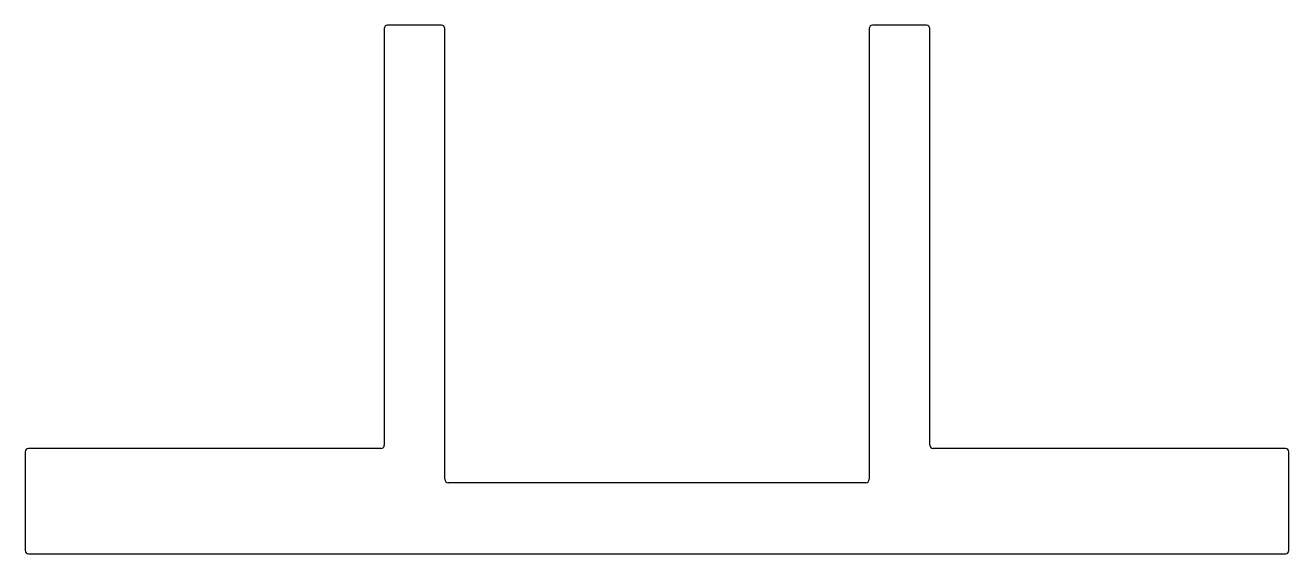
# Model space of a CAD drawing. Extents: x -76 to 77, y 2 to 66.
import ezdxf

# ---------------------------------------------------------------- set-up
doc = ezdxf.new("R2010")
doc.units = 0
doc.layers.get('0').update_dxf_attribs({"linetype": 'CONTINUOUS'})

msp = doc.modelspace()

# ---------------------------------------------------------------- linework, layer by layer
for p, q in [((-25.47, 65.85), (-31.96, 65.85)), ((33.03, 65.85), (26.54, 65.85)), ((-32.37, 65.44), (-32.37, 15.23)), ((-25.07, 11.1), (-25.07, 65.44)), ((26.13, 65.44), (26.13, 11.1)), ((33.43, 15.23), (33.43, 65.44)), ((-75.67, 14.42), (-75.67, 2.53)), ((-32.77, 14.83), (-75.26, 14.83)), ((76.33, 14.83), (33.84, 14.83)), ((76.73, 2.53), (76.73, 14.42)), ((25.73, 10.69), (-24.66, 10.69)), ((-75.26, 2.13), (0.53, 2.13)), ((0.53, 2.13), (76.33, 2.13))]:
    msp.add_line(p, q)
for centre, start, end in [((-31.96, 65.44), 90, 180), ((-25.47, 65.44), 360, 90), ((26.54, 65.44), 90, 180), ((33.03, 65.44), 0, 90), ((-75.26, 14.42), 90, 180), ((-32.77, 15.23), 270, 0), ((33.84, 15.23), 180, 270), ((76.33, 14.42), 0, 90), ((-24.66, 11.1), 180, 270), ((25.73, 11.1), 270, 360), ((-75.26, 2.53), 180, 270), ((76.33, 2.53), 270, 360)]:
    msp.add_arc(centre, 0.406, start, end)

doc.saveas('drawing.dxf')
